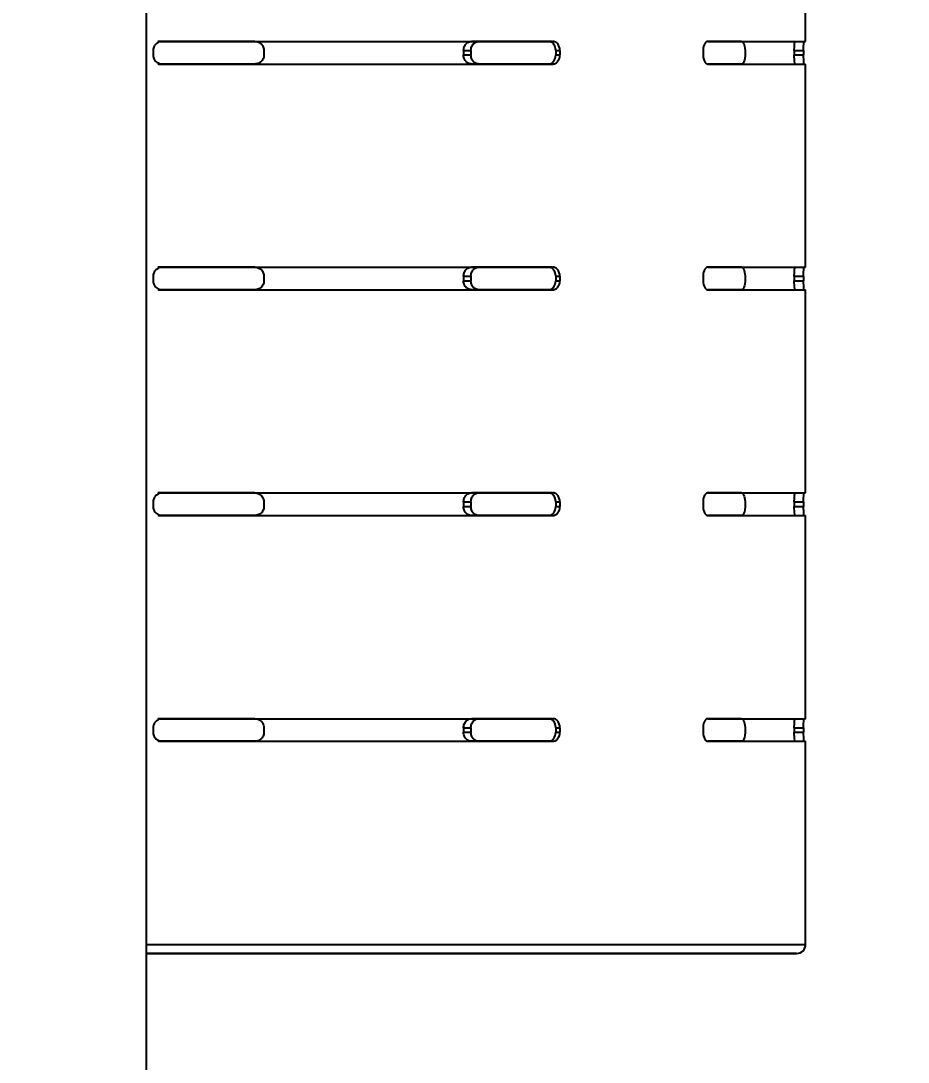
# Model space of a CAD drawing. Header units: millimetres. Extents: x 12069 to 16055, y 15847 to 21295.
# Drawn here: x 12901.9 to 13098.4, y 19687.1 to 19917.7 of the extents above; entities that cross this region are included whole.
import ezdxf

# ---------------------------------------------------------------- set-up
doc = ezdxf.new("R2010")
doc.units = ezdxf.units.MM
doc.header["$LTSCALE"] = 3
doc.layers.add('DomyÅ›lny', color=7, linetype='Continuous')
doc.styles.get("Standard").update_dxf_attribs({"font": 'arial.ttf'})
doc.dimstyles.new('MATEUSZ', dxfattribs={"dimtxt": 35, "dimasz": 16, "dimexe": 0.18, "dimexo": 0.0625, "dimgap": 0.09, "dimtad": 0, "dimdec": 0, "dimdsep": 46, "dimtxsty": 'Standard', "dimblk": 'DOT', "dimcen": 0.09, "dimse1": 1, "dimse2": 1, "dimadec": 0, "dimazin": 0, "dimtfac": 1, "dimtdec": 0, "dimtofl": 0, "dimtmove": 0, "dimatfit": 3, "dimfxl": 1, "dimtolj": 1, "dimtzin": 0, "dimlwd": 9, "dimlwe": 9, "dimarcsym": 0})

# ---------------------------------------------------------------- blocks, each defined once
blk = doc.blocks.new('_Dot')
at = {"color": 0, "linetype": 'ByBlock', "lineweight": -2}
blk.add_line((-0.5, 0), (-1, 0), dxfattribs=at)
at = {"color": 0, "linetype": 'ByBlock', "const_width": 0.5}
blk.add_lwpolyline([(-0.25, 0, 1), (0.25, 0, 1)], format="xyb", close=True, dxfattribs=at)
blk = doc.blocks.new('*D26')
at = {"color": 0, "lineweight": 9, "transparency": 16777216}
for p, q in [((12743.74, 19055.84), (12867.01, 19055.84)), ((13067.74, 19055.84), (12944.47, 19055.84))]:
    blk.add_line(p, q, dxfattribs=at)
at = {"layer": 'Defpoints', "color": 0, "transparency": 16777216}
for p in [(12727.74, 20111.15), (13083.74, 20111.15), (13083.74, 19055.84)]:
    blk.add_point(p, dxfattribs=at)
at = {"color": 0, "lineweight": 9, "transparency": 16777216, "xscale": 16, "yscale": 16, "zscale": 16, "rotation": 180}
blk.add_blockref('_Dot', (12727.74, 19055.84), dxfattribs=at)
at = {"color": 0, "lineweight": 9, "transparency": 16777216, "xscale": 16, "yscale": 16, "zscale": 16}
blk.add_blockref('_Dot', (13083.74, 19055.84), dxfattribs=at)
at = {"color": 0, "transparency": 16777216, "insert": (12905.74, 19055.84), "char_height": 35, "attachment_point": 5}
blk.add_mtext('\\A1;356', dxfattribs=at)
blk = doc.blocks.new('*D27')
at = {"color": 0, "lineweight": 9, "transparency": 16777216}
for p, q in [((13367.58, 20598.35), (13367.58, 19985.06)), ((13367.58, 19270.49), (13367.58, 19883.77))]:
    blk.add_line(p, q, dxfattribs=at)
at = {"layer": 'Defpoints', "color": 0, "transparency": 16777216}
for p in [(12905.67, 20614.35), (13367.58, 20614.35), (12929.74, 19254.49)]:
    blk.add_point(p, dxfattribs=at)
at = {"color": 0, "lineweight": 9, "transparency": 16777216, "xscale": 16, "yscale": 16, "zscale": 16}
for p, rotation in [((13367.58, 20614.35), 90), ((13367.58, 19254.49), 270)]:
    blk.add_blockref('_Dot', p, dxfattribs=dict(at, rotation=rotation))
at = {"color": 0, "transparency": 16777216, "insert": (13367.58, 19934.42), "char_height": 35, "attachment_point": 5, "rotation": 90}
blk.add_mtext('\\A1;1360', dxfattribs=at)

msp = doc.modelspace()

# ---------------------------------------------------------------- linework, layer by layer
at = {"layer": 'DomyÅ›lny'}
for p, q in [((12929.74, 19254.49), (12929.74, 20376.35)), ((13075.74, 19913.15), (13075.74, 19958.15)), ((12931.19, 19911.15), (12931.19, 19910.15)), ((12932.35, 19913.15), (12933.25, 19913.15)), ((12955.74, 19911.15), (12955.74, 19910.15)), ((12999.96, 19911.15), (12999.96, 19910.15)), ((12999.96, 19911.15), (13001.6, 19911.15)), ((13001.6, 19911.15), (13001.6, 19910.15)), ((13018.84, 19913.15), (13019.75, 19913.15)), ((13020.38, 19911.15), (13020.38, 19910.15)), ((13020.38, 19911.15), (13021.29, 19911.15)), ((13021.29, 19911.15), (13021.29, 19910.15)), ((13053.02, 19911.15), (13053.02, 19910.15)), ((13062.31, 19911.15), (13062.31, 19910.15)), ((13073.23, 19911.15), (13073.23, 19910.15)), ((13073.23, 19911.15), (13075.27, 19911.15)), ((13075.27, 19911.15), (13075.27, 19910.15)), ((12999.96, 19910.15), (13001.6, 19910.15)), ((13020.38, 19910.15), (13021.29, 19910.15)), ((13073.23, 19910.15), (13075.27, 19910.15)), ((12932.35, 19908.15), (12933.25, 19908.15)), ((13018.84, 19908.15), (13019.75, 19908.15)), ((13075.74, 19863.15), (13075.74, 19908.15)), ((12932.35, 19863.15), (12933.25, 19863.15)), ((13018.84, 19863.15), (13019.75, 19863.15)), ((12931.19, 19861.15), (12931.19, 19860.15)), ((12955.74, 19861.15), (12955.74, 19860.15)), ((12999.96, 19861.15), (12999.96, 19860.15)), ((12999.96, 19861.15), (13001.6, 19861.15)), ((13001.6, 19861.15), (13001.6, 19860.15)), ((13020.38, 19861.15), (13020.38, 19860.15)), ((13020.38, 19861.15), (13021.29, 19861.15)), ((13021.29, 19861.15), (13021.29, 19860.15)), ((13053.02, 19861.15), (13053.02, 19860.15)), ((13062.31, 19861.15), (13062.31, 19860.15)), ((13073.23, 19861.15), (13073.23, 19860.15)), ((13073.23, 19861.15), (13075.27, 19861.15)), ((13075.27, 19861.15), (13075.27, 19860.15)), ((12932.35, 19858.15), (12933.25, 19858.15)), ((12999.96, 19860.15), (13001.6, 19860.15)), ((13018.84, 19858.15), (13019.75, 19858.15)), ((13020.38, 19860.15), (13021.29, 19860.15)), ((13073.23, 19860.15), (13075.27, 19860.15)), ((13075.74, 19813.15), (13075.74, 19858.15)), ((12932.35, 19813.15), (12933.25, 19813.15)), ((13018.84, 19813.15), (13019.75, 19813.15)), ((12931.19, 19811.15), (12931.19, 19810.15)), ((12955.74, 19811.15), (12955.74, 19810.15)), ((12999.96, 19811.15), (12999.96, 19810.15)), ((12999.96, 19811.15), (13001.6, 19811.15)), ((12999.96, 19810.15), (13001.6, 19810.15)), ((13001.6, 19811.15), (13001.6, 19810.15)), ((13020.38, 19811.15), (13020.38, 19810.15)), ((13020.38, 19811.15), (13021.29, 19811.15)), ((13020.38, 19810.15), (13021.29, 19810.15)), ((13021.29, 19811.15), (13021.29, 19810.15)), ((13053.02, 19811.15), (13053.02, 19810.15)), ((13062.31, 19811.15), (13062.31, 19810.15)), ((13073.23, 19811.15), (13073.23, 19810.15)), ((13073.23, 19811.15), (13075.27, 19811.15)), ((13073.23, 19810.15), (13075.27, 19810.15)), ((13075.27, 19811.15), (13075.27, 19810.15)), ((12932.35, 19808.15), (12933.25, 19808.15)), ((13018.84, 19808.15), (13019.75, 19808.15)), ((13075.74, 19763.15), (13075.74, 19808.15)), ((12931.19, 19761.15), (12931.19, 19760.15)), ((12932.35, 19763.15), (12933.25, 19763.15)), ((12955.74, 19761.15), (12955.74, 19760.15)), ((12999.96, 19761.15), (12999.96, 19760.15)), ((12999.96, 19761.15), (13001.6, 19761.15)), ((13001.6, 19761.15), (13001.6, 19760.15)), ((13018.84, 19763.15), (13019.75, 19763.15)), ((13020.38, 19761.15), (13020.38, 19760.15)), ((13020.38, 19761.15), (13021.29, 19761.15)), ((13021.29, 19761.15), (13021.29, 19760.15)), ((13053.02, 19761.15), (13053.02, 19760.15)), ((13062.31, 19761.15), (13062.31, 19760.15)), ((13073.23, 19761.15), (13073.23, 19760.15)), ((13073.23, 19761.15), (13075.27, 19761.15)), ((13075.27, 19761.15), (13075.27, 19760.15)), ((12999.96, 19760.15), (13001.6, 19760.15)), ((13020.38, 19760.15), (13021.29, 19760.15)), ((13073.23, 19760.15), (13075.27, 19760.15)), ((12932.35, 19758.15), (12933.25, 19758.15)), ((13018.84, 19758.15), (13019.75, 19758.15)), ((13075.74, 19713.15), (13075.74, 19758.15))]:
    msp.add_line(p, q, dxfattribs=at)
for points in [[(12933.25, 19913.15, 0), (12932.9, 19913.12, 0), (12932.56, 19913.03, 0), (12932.39, 19912.97, 0), (12932.23, 19912.89, 0), (12931.92, 19912.67, 0), (12931.78, 19912.55, 0), (12931.64, 19912.39, 0), (12931.53, 19912.24, 0), (12931.42, 19912.07, 0), (12931.33, 19911.88, 0), (12931.27, 19911.68, 0), (12931.21, 19911.44, 0), (12931.19, 19911.15, 0)], [(12953.74, 19913.15, 0), (12932.21, 19913.15, 0)], [(12932.35, 19913.15, 0), (13018.84, 19913.15, 0)], [(12933.25, 19913.15, 0), (13019.75, 19913.15, 0)], [(12953.74, 19913.15, 0), (12954.08, 19913.12, 0), (12954.41, 19913.03, 0), (12954.57, 19912.97, 0), (12954.73, 19912.89, 0), (12954.89, 19912.79, 0), (12955.03, 19912.68, 0), (12955.17, 19912.55, 0), (12955.29, 19912.41, 0), (12955.41, 19912.25, 0), (12955.51, 19912.08, 0), (12955.6, 19911.88, 0), (12955.67, 19911.68, 0), (12955.72, 19911.45, 0), (12955.74, 19911.15, 0)], [(12999.96, 19911.15, 0), (12999.96, 19911.25, 0), (12999.99, 19911.53, 0), (13000.03, 19911.71, 0), (13000.09, 19911.91, 0), (13000.18, 19912.11, 0), (13000.28, 19912.31, 0), (13000.41, 19912.49, 0), (13000.55, 19912.65, 0), (13000.71, 19912.8, 0), (13000.89, 19912.92, 0), (13001.08, 19913.02, 0), (13001.27, 19913.09, 0), (13001.48, 19913.14, 0), (13001.69, 19913.15, 0)], [(13001.6, 19911.15, 0), (13001.6, 19911.25, 0), (13001.63, 19911.53, 0), (13001.67, 19911.72, 0), (13001.73, 19911.92, 0), (13001.81, 19912.12, 0), (13001.92, 19912.31, 0), (13002.04, 19912.49, 0), (13002.19, 19912.66, 0), (13002.35, 19912.8, 0), (13002.52, 19912.92, 0), (13002.71, 19913.02, 0), (13002.91, 19913.09, 0), (13003.11, 19913.14, 0), (13003.32, 19913.15, 0)], [(13019.6, 19913.15, 0), (13001.69, 19913.15, 0)], [(13020.38, 19911.15, 0), (13020.38, 19911.26, 0), (13020.35, 19911.54, 0), (13020.26, 19911.93, 0), (13020.18, 19912.13, 0), (13020.09, 19912.32, 0), (13019.98, 19912.5, 0), (13019.85, 19912.66, 0), (13019.7, 19912.81, 0), (13019.55, 19912.93, 0), (13019.38, 19913.02, 0), (13019.21, 19913.09, 0), (13019.03, 19913.14, 0), (13018.84, 19913.15, 0)], [(13021.29, 19911.15, 0), (13021.29, 19911.26, 0), (13021.26, 19911.55, 0), (13021.17, 19911.93, 0), (13021.09, 19912.13, 0), (13021, 19912.32, 0), (13020.88, 19912.5, 0), (13020.75, 19912.66, 0), (13020.61, 19912.81, 0), (13020.46, 19912.93, 0), (13020.29, 19913.02, 0), (13020.11, 19913.09, 0), (13019.93, 19913.14, 0), (13019.75, 19913.15, 0)], [(13054.05, 19913.15, 0), (13053.97, 19913.14, 0), (13053.88, 19913.12, 0), (13053.8, 19913.09, 0), (13053.71, 19913.03, 0), (13053.63, 19912.97, 0), (13053.54, 19912.89, 0), (13053.46, 19912.79, 0), (13053.39, 19912.68, 0), (13053.25, 19912.4, 0), (13053.14, 19912.06, 0), (13053.06, 19911.67, 0), (13053.02, 19911.15, 0)], [(13054.05, 19913.15, 0), (13073.74, 19913.15, 0)], [(13061.54, 19913.15, 0), (13054.05, 19913.15, 0)], [(13054.05, 19913.15, 0), (13075.74, 19913.15, 0)], [(13061.54, 19913.15, 0), (13061.57, 19913.15, 0), (13061.61, 19913.14, 0), (13061.64, 19913.13, 0), (13061.67, 19913.12, 0), (13061.7, 19913.11, 0), (13061.74, 19913.09, 0), (13061.8, 19913.04, 0), (13061.86, 19912.97, 0), (13061.92, 19912.89, 0), (13062.04, 19912.68, 0), (13062.14, 19912.41, 0), (13062.22, 19912.08, 0), (13062.28, 19911.69, 0), (13062.31, 19911.15, 0)], [(13073.23, 19911.15, 0), (13073.23, 19911.25, 0), (13073.25, 19911.93, 0), (13073.29, 19912.67, 0), (13073.33, 19913.02, 0), (13073.35, 19913.08, 0), (13073.36, 19913.12, 0), (13073.36, 19913.13, 0), (13073.37, 19913.14, 0), (13073.37, 19913.14, 0), (13073.37, 19913.15, 0), (13073.37, 19913.15, 0), (13073.38, 19913.15, 0), (13073.38, 19913.15, 0), (13073.38, 19913.15, 0), (13073.38, 19913.15, 0), (13073.38, 19913.15, 0)], [(13075.27, 19911.15, 0), (13075.27, 19911.25, 0), (13075.29, 19911.94, 0), (13075.33, 19912.67, 0), (13075.37, 19913.02, 0), (13075.39, 19913.12, 0), (13075.4, 19913.13, 0), (13075.4, 19913.14, 0), (13075.4, 19913.14, 0), (13075.41, 19913.15, 0), (13075.41, 19913.15, 0), (13075.41, 19913.15, 0), (13075.41, 19913.15, 0), (13075.41, 19913.15, 0), (13075.41, 19913.15, 0), (13075.42, 19913.15, 0)], [(12931.19, 19910.15, 0), (12931.19, 19910.06, 0), (12931.23, 19909.78, 0), (12931.27, 19909.59, 0), (12931.34, 19909.39, 0), (12931.44, 19909.19, 0), (12931.57, 19909, 0), (12931.72, 19908.81, 0), (12931.89, 19908.65, 0), (12932.09, 19908.5, 0), (12932.3, 19908.38, 0), (12932.52, 19908.28, 0), (12932.76, 19908.21, 0), (12933, 19908.17, 0), (12933.25, 19908.15, 0)], [(12955.74, 19910.15, 0), (12955.74, 19910.02, 0), (12955.69, 19909.7, 0), (12955.63, 19909.5, 0), (12955.55, 19909.3, 0), (12955.45, 19909.11, 0), (12955.32, 19908.92, 0), (12955.17, 19908.75, 0), (12955, 19908.59, 0), (12954.81, 19908.46, 0), (12954.61, 19908.35, 0), (12954.42, 19908.27, 0), (12954.2, 19908.2, 0), (12953.97, 19908.16, 0), (12953.74, 19908.15, 0)], [(13001.69, 19908.15, 0), (13001.54, 19908.16, 0), (13001.4, 19908.18, 0), (13001.26, 19908.21, 0), (13001.11, 19908.27, 0), (13000.97, 19908.33, 0), (13000.84, 19908.41, 0), (13000.71, 19908.51, 0), (13000.58, 19908.62, 0), (13000.46, 19908.75, 0), (13000.35, 19908.9, 0), (13000.25, 19909.05, 0), (13000.16, 19909.22, 0), (13000.09, 19909.4, 0), (13000.03, 19909.61, 0), (12999.98, 19909.85, 0), (12999.96, 19910.15, 0)], [(13003.32, 19908.15, 0), (13003.17, 19908.16, 0), (13003.03, 19908.18, 0), (13002.89, 19908.21, 0), (13002.75, 19908.27, 0), (13002.6, 19908.33, 0), (13002.47, 19908.41, 0), (13002.34, 19908.51, 0), (13002.21, 19908.62, 0), (13002.1, 19908.75, 0), (13001.98, 19908.9, 0), (13001.88, 19909.05, 0), (13001.8, 19909.22, 0), (13001.73, 19909.4, 0), (13001.66, 19909.61, 0), (13001.62, 19909.85, 0), (13001.6, 19910.15, 0)], [(13018.84, 19908.15, 0), (13018.97, 19908.16, 0), (13019.1, 19908.18, 0), (13019.23, 19908.22, 0), (13019.36, 19908.27, 0), (13019.49, 19908.34, 0), (13019.61, 19908.42, 0), (13019.73, 19908.52, 0), (13019.84, 19908.63, 0), (13019.94, 19908.76, 0), (13020.05, 19908.91, 0), (13020.13, 19909.06, 0), (13020.27, 19909.42, 0), (13020.35, 19909.74, 0), (13020.38, 19910.15, 0)], [(13019.75, 19908.15, 0), (13019.88, 19908.16, 0), (13020.01, 19908.18, 0), (13020.14, 19908.22, 0), (13020.27, 19908.27, 0), (13020.39, 19908.34, 0), (13020.51, 19908.42, 0), (13020.63, 19908.52, 0), (13020.75, 19908.63, 0), (13020.85, 19908.76, 0), (13020.95, 19908.91, 0), (13021.04, 19909.06, 0), (13021.18, 19909.42, 0), (13021.25, 19909.74, 0), (13021.29, 19910.15, 0)], [(13053.02, 19910.15, 0), (13053.02, 19910.03, 0), (13053.05, 19909.73, 0), (13053.11, 19909.34, 0), (13053.23, 19908.96, 0), (13053.3, 19908.78, 0), (13053.39, 19908.63, 0), (13053.49, 19908.49, 0), (13053.59, 19908.37, 0), (13053.7, 19908.27, 0), (13053.76, 19908.24, 0), (13053.82, 19908.21, 0), (13053.87, 19908.18, 0), (13053.93, 19908.17, 0), (13053.99, 19908.15, 0), (13054.05, 19908.15, 0)], [(13062.31, 19910.15, 0), (13062.31, 19910.06, 0), (13062.26, 19909.4, 0), (13062.17, 19909, 0), (13062.05, 19908.65, 0), (13061.98, 19908.5, 0), (13061.9, 19908.38, 0), (13061.82, 19908.28, 0), (13061.77, 19908.24, 0), (13061.73, 19908.21, 0), (13061.68, 19908.18, 0), (13061.64, 19908.17, 0), (13061.59, 19908.15, 0), (13061.54, 19908.15, 0)], [(13073.38, 19908.15, 0), (13073.38, 19908.15, 0), (13073.38, 19908.15, 0), (13073.38, 19908.15, 0), (13073.38, 19908.15, 0), (13073.38, 19908.15, 0), (13073.37, 19908.16, 0), (13073.37, 19908.16, 0), (13073.37, 19908.16, 0), (13073.36, 19908.17, 0), (13073.36, 19908.19, 0), (13073.34, 19908.23, 0), (13073.32, 19908.35, 0), (13073.28, 19908.79, 0), (13073.23, 19910.15, 0)], [(13075.42, 19908.15, 0), (13075.41, 19908.15, 0), (13075.41, 19908.15, 0), (13075.41, 19908.15, 0), (13075.41, 19908.15, 0), (13075.41, 19908.15, 0), (13075.41, 19908.16, 0), (13075.41, 19908.16, 0), (13075.4, 19908.16, 0), (13075.4, 19908.17, 0), (13075.39, 19908.21, 0), (13075.36, 19908.32, 0), (13075.32, 19908.72, 0), (13075.27, 19910.15, 0)], [(12953.74, 19908.15, 0), (12932.21, 19908.15, 0)], [(12932.35, 19908.15, 0), (13018.84, 19908.15, 0)], [(12933.25, 19908.15, 0), (13019.75, 19908.15, 0)], [(13019.6, 19908.15, 0), (13001.69, 19908.15, 0)], [(13054.05, 19908.15, 0), (13073.74, 19908.15, 0)], [(13061.54, 19908.15, 0), (13054.05, 19908.15, 0)], [(13054.05, 19908.15, 0), (13075.74, 19908.15, 0)], [(12933.25, 19863.15, 0), (12932.9, 19863.12, 0), (12932.56, 19863.03, 0), (12932.39, 19862.97, 0), (12932.23, 19862.89, 0), (12931.92, 19862.67, 0), (12931.78, 19862.55, 0), (12931.64, 19862.39, 0), (12931.53, 19862.24, 0), (12931.42, 19862.07, 0), (12931.33, 19861.88, 0), (12931.27, 19861.68, 0), (12931.21, 19861.44, 0), (12931.19, 19861.15, 0)], [(12953.74, 19863.15, 0), (12932.21, 19863.15, 0)], [(12932.35, 19863.15, 0), (13018.84, 19863.15, 0)], [(12933.25, 19863.15, 0), (13019.75, 19863.15, 0)], [(12953.74, 19863.15, 0), (12954.08, 19863.12, 0), (12954.41, 19863.03, 0), (12954.57, 19862.97, 0), (12954.73, 19862.89, 0), (12954.89, 19862.79, 0), (12955.03, 19862.68, 0), (12955.17, 19862.55, 0), (12955.29, 19862.41, 0), (12955.41, 19862.25, 0), (12955.51, 19862.08, 0), (12955.6, 19861.88, 0), (12955.67, 19861.68, 0), (12955.72, 19861.45, 0), (12955.74, 19861.15, 0)], [(12999.96, 19861.15, 0), (12999.96, 19861.25, 0), (12999.99, 19861.53, 0), (13000.03, 19861.71, 0), (13000.09, 19861.91, 0), (13000.18, 19862.11, 0), (13000.28, 19862.31, 0), (13000.41, 19862.49, 0), (13000.55, 19862.65, 0), (13000.71, 19862.8, 0), (13000.89, 19862.92, 0), (13001.08, 19863.02, 0), (13001.27, 19863.09, 0), (13001.48, 19863.14, 0), (13001.69, 19863.15, 0)], [(13001.6, 19861.15, 0), (13001.6, 19861.25, 0), (13001.63, 19861.53, 0), (13001.67, 19861.72, 0), (13001.73, 19861.92, 0), (13001.81, 19862.12, 0), (13001.92, 19862.31, 0), (13002.04, 19862.49, 0), (13002.19, 19862.66, 0), (13002.35, 19862.8, 0), (13002.52, 19862.92, 0), (13002.71, 19863.02, 0), (13002.91, 19863.09, 0), (13003.11, 19863.14, 0), (13003.32, 19863.15, 0)], [(13019.6, 19863.15, 0), (13001.69, 19863.15, 0)], [(13020.38, 19861.15, 0), (13020.38, 19861.26, 0), (13020.35, 19861.54, 0), (13020.26, 19861.93, 0), (13020.18, 19862.13, 0), (13020.09, 19862.32, 0), (13019.98, 19862.5, 0), (13019.85, 19862.66, 0), (13019.7, 19862.81, 0), (13019.55, 19862.93, 0), (13019.38, 19863.02, 0), (13019.21, 19863.09, 0), (13019.03, 19863.14, 0), (13018.84, 19863.15, 0)], [(13021.29, 19861.15, 0), (13021.29, 19861.26, 0), (13021.26, 19861.55, 0), (13021.17, 19861.93, 0), (13021.09, 19862.13, 0), (13021, 19862.32, 0), (13020.88, 19862.5, 0), (13020.75, 19862.66, 0), (13020.61, 19862.81, 0), (13020.46, 19862.93, 0), (13020.29, 19863.02, 0), (13020.11, 19863.09, 0), (13019.93, 19863.14, 0), (13019.75, 19863.15, 0)], [(13054.05, 19863.15, 0), (13053.97, 19863.14, 0), (13053.88, 19863.12, 0), (13053.8, 19863.09, 0), (13053.71, 19863.03, 0), (13053.63, 19862.97, 0), (13053.54, 19862.89, 0), (13053.46, 19862.79, 0), (13053.39, 19862.68, 0), (13053.25, 19862.4, 0), (13053.14, 19862.06, 0), (13053.06, 19861.67, 0), (13053.02, 19861.15, 0)], [(13054.05, 19863.15, 0), (13073.74, 19863.15, 0)], [(13061.54, 19863.15, 0), (13054.05, 19863.15, 0)], [(13054.05, 19863.15, 0), (13075.74, 19863.15, 0)], [(13061.54, 19863.15, 0), (13061.57, 19863.15, 0), (13061.61, 19863.14, 0), (13061.64, 19863.13, 0), (13061.67, 19863.12, 0), (13061.7, 19863.11, 0), (13061.74, 19863.09, 0), (13061.8, 19863.04, 0), (13061.86, 19862.97, 0), (13061.92, 19862.89, 0), (13062.04, 19862.68, 0), (13062.14, 19862.41, 0), (13062.22, 19862.08, 0), (13062.28, 19861.69, 0), (13062.31, 19861.15, 0)], [(13073.23, 19861.15, 0), (13073.23, 19861.25, 0), (13073.25, 19861.93, 0), (13073.29, 19862.67, 0), (13073.33, 19863.02, 0), (13073.35, 19863.08, 0), (13073.36, 19863.12, 0), (13073.36, 19863.13, 0), (13073.37, 19863.14, 0), (13073.37, 19863.14, 0), (13073.37, 19863.15, 0), (13073.37, 19863.15, 0), (13073.38, 19863.15, 0), (13073.38, 19863.15, 0), (13073.38, 19863.15, 0), (13073.38, 19863.15, 0), (13073.38, 19863.15, 0)], [(13075.27, 19861.15, 0), (13075.27, 19861.25, 0), (13075.29, 19861.94, 0), (13075.33, 19862.67, 0), (13075.37, 19863.02, 0), (13075.39, 19863.12, 0), (13075.4, 19863.13, 0), (13075.4, 19863.14, 0), (13075.4, 19863.14, 0), (13075.41, 19863.15, 0), (13075.41, 19863.15, 0), (13075.41, 19863.15, 0), (13075.41, 19863.15, 0), (13075.41, 19863.15, 0), (13075.41, 19863.15, 0), (13075.42, 19863.15, 0)], [(12931.19, 19860.15, 0), (12931.19, 19860.06, 0), (12931.23, 19859.78, 0), (12931.27, 19859.59, 0), (12931.34, 19859.39, 0), (12931.44, 19859.19, 0), (12931.57, 19859, 0), (12931.72, 19858.81, 0), (12931.89, 19858.65, 0), (12932.09, 19858.5, 0), (12932.3, 19858.38, 0), (12932.52, 19858.28, 0), (12932.76, 19858.21, 0), (12933, 19858.17, 0), (12933.25, 19858.15, 0)], [(12953.74, 19858.15, 0), (12932.21, 19858.15, 0)], [(12932.35, 19858.15, 0), (13018.84, 19858.15, 0)], [(12933.25, 19858.15, 0), (13019.75, 19858.15, 0)], [(12955.74, 19860.15, 0), (12955.74, 19860.02, 0), (12955.69, 19859.7, 0), (12955.63, 19859.5, 0), (12955.55, 19859.3, 0), (12955.45, 19859.11, 0), (12955.32, 19858.92, 0), (12955.17, 19858.75, 0), (12955, 19858.59, 0), (12954.81, 19858.46, 0), (12954.61, 19858.35, 0), (12954.42, 19858.27, 0), (12954.2, 19858.2, 0), (12953.97, 19858.16, 0), (12953.74, 19858.15, 0)], [(13001.69, 19858.15, 0), (13001.54, 19858.16, 0), (13001.4, 19858.18, 0), (13001.26, 19858.21, 0), (13001.11, 19858.27, 0), (13000.97, 19858.33, 0), (13000.84, 19858.41, 0), (13000.71, 19858.51, 0), (13000.58, 19858.62, 0), (13000.46, 19858.75, 0), (13000.35, 19858.9, 0), (13000.25, 19859.05, 0), (13000.16, 19859.22, 0), (13000.09, 19859.4, 0), (13000.03, 19859.61, 0), (12999.98, 19859.85, 0), (12999.96, 19860.15, 0)], [(13003.32, 19858.15, 0), (13003.17, 19858.16, 0), (13003.03, 19858.18, 0), (13002.89, 19858.21, 0), (13002.75, 19858.27, 0), (13002.6, 19858.33, 0), (13002.47, 19858.41, 0), (13002.34, 19858.51, 0), (13002.21, 19858.62, 0), (13002.1, 19858.75, 0), (13001.98, 19858.9, 0), (13001.88, 19859.05, 0), (13001.8, 19859.22, 0), (13001.73, 19859.4, 0), (13001.66, 19859.61, 0), (13001.62, 19859.85, 0), (13001.6, 19860.15, 0)], [(13019.6, 19858.15, 0), (13001.69, 19858.15, 0)], [(13018.84, 19858.15, 0), (13018.97, 19858.16, 0), (13019.1, 19858.18, 0), (13019.23, 19858.22, 0), (13019.36, 19858.27, 0), (13019.49, 19858.34, 0), (13019.61, 19858.42, 0), (13019.73, 19858.52, 0), (13019.84, 19858.63, 0), (13019.94, 19858.76, 0), (13020.05, 19858.91, 0), (13020.13, 19859.06, 0), (13020.27, 19859.42, 0), (13020.35, 19859.74, 0), (13020.38, 19860.15, 0)], [(13019.75, 19858.15, 0), (13019.88, 19858.16, 0), (13020.01, 19858.18, 0), (13020.14, 19858.22, 0), (13020.27, 19858.27, 0), (13020.39, 19858.34, 0), (13020.51, 19858.42, 0), (13020.63, 19858.52, 0), (13020.75, 19858.63, 0), (13020.85, 19858.76, 0), (13020.95, 19858.91, 0), (13021.04, 19859.06, 0), (13021.18, 19859.42, 0), (13021.25, 19859.74, 0), (13021.29, 19860.15, 0)], [(13053.02, 19860.15, 0), (13053.02, 19860.03, 0), (13053.05, 19859.73, 0), (13053.11, 19859.34, 0), (13053.23, 19858.96, 0), (13053.3, 19858.78, 0), (13053.39, 19858.63, 0), (13053.49, 19858.49, 0), (13053.59, 19858.37, 0), (13053.7, 19858.27, 0), (13053.76, 19858.24, 0), (13053.82, 19858.21, 0), (13053.87, 19858.18, 0), (13053.93, 19858.17, 0), (13053.99, 19858.15, 0), (13054.05, 19858.15, 0)], [(13054.05, 19858.15, 0), (13073.74, 19858.15, 0)], [(13061.54, 19858.15, 0), (13054.05, 19858.15, 0)], [(13054.05, 19858.15, 0), (13075.74, 19858.15, 0)], [(13062.31, 19860.15, 0), (13062.31, 19860.06, 0), (13062.26, 19859.4, 0), (13062.17, 19859, 0), (13062.05, 19858.65, 0), (13061.98, 19858.5, 0), (13061.9, 19858.38, 0), (13061.82, 19858.28, 0), (13061.77, 19858.24, 0), (13061.73, 19858.21, 0), (13061.68, 19858.18, 0), (13061.64, 19858.17, 0), (13061.59, 19858.15, 0), (13061.54, 19858.15, 0)], [(13073.38, 19858.15, 0), (13073.38, 19858.15, 0), (13073.38, 19858.15, 0), (13073.38, 19858.15, 0), (13073.38, 19858.15, 0), (13073.38, 19858.15, 0), (13073.37, 19858.16, 0), (13073.37, 19858.16, 0), (13073.37, 19858.16, 0), (13073.36, 19858.17, 0), (13073.36, 19858.19, 0), (13073.34, 19858.23, 0), (13073.32, 19858.35, 0), (13073.28, 19858.79, 0), (13073.23, 19860.15, 0)], [(13075.42, 19858.15, 0), (13075.41, 19858.15, 0), (13075.41, 19858.15, 0), (13075.41, 19858.15, 0), (13075.41, 19858.15, 0), (13075.41, 19858.15, 0), (13075.41, 19858.16, 0), (13075.41, 19858.16, 0), (13075.4, 19858.16, 0), (13075.4, 19858.17, 0), (13075.39, 19858.21, 0), (13075.36, 19858.32, 0), (13075.32, 19858.72, 0), (13075.27, 19860.15, 0)], [(12933.25, 19813.15, 0), (12932.9, 19813.12, 0), (12932.56, 19813.03, 0), (12932.39, 19812.97, 0), (12932.23, 19812.89, 0), (12931.92, 19812.67, 0), (12931.78, 19812.55, 0), (12931.64, 19812.39, 0), (12931.53, 19812.24, 0), (12931.42, 19812.07, 0), (12931.33, 19811.88, 0), (12931.27, 19811.68, 0), (12931.21, 19811.44, 0), (12931.19, 19811.15, 0)], [(12953.74, 19813.15, 0), (12932.21, 19813.15, 0)], [(12932.35, 19813.15, 0), (13018.84, 19813.15, 0)], [(12933.25, 19813.15, 0), (13019.75, 19813.15, 0)], [(12953.74, 19813.15, 0), (12954.08, 19813.12, 0), (12954.41, 19813.03, 0), (12954.57, 19812.97, 0), (12954.73, 19812.89, 0), (12954.89, 19812.79, 0), (12955.03, 19812.68, 0), (12955.17, 19812.55, 0), (12955.29, 19812.41, 0), (12955.41, 19812.25, 0), (12955.51, 19812.08, 0), (12955.6, 19811.88, 0), (12955.67, 19811.68, 0), (12955.72, 19811.45, 0), (12955.74, 19811.15, 0)], [(12999.96, 19811.15, 0), (12999.96, 19811.25, 0), (12999.99, 19811.53, 0), (13000.03, 19811.71, 0), (13000.09, 19811.91, 0), (13000.18, 19812.11, 0), (13000.28, 19812.31, 0), (13000.41, 19812.49, 0), (13000.55, 19812.65, 0), (13000.71, 19812.8, 0), (13000.89, 19812.92, 0), (13001.08, 19813.02, 0), (13001.27, 19813.09, 0), (13001.48, 19813.14, 0), (13001.69, 19813.15, 0)], [(13001.6, 19811.15, 0), (13001.6, 19811.25, 0), (13001.63, 19811.53, 0), (13001.67, 19811.72, 0), (13001.73, 19811.92, 0), (13001.81, 19812.12, 0), (13001.92, 19812.31, 0), (13002.04, 19812.49, 0), (13002.19, 19812.66, 0), (13002.35, 19812.8, 0), (13002.52, 19812.92, 0), (13002.71, 19813.02, 0), (13002.91, 19813.09, 0), (13003.11, 19813.14, 0), (13003.32, 19813.15, 0)], [(13019.6, 19813.15, 0), (13001.69, 19813.15, 0)], [(13020.38, 19811.15, 0), (13020.38, 19811.26, 0), (13020.35, 19811.54, 0), (13020.26, 19811.93, 0), (13020.18, 19812.13, 0), (13020.09, 19812.32, 0), (13019.98, 19812.5, 0), (13019.85, 19812.66, 0), (13019.7, 19812.81, 0), (13019.55, 19812.93, 0), (13019.38, 19813.02, 0), (13019.21, 19813.09, 0), (13019.03, 19813.14, 0), (13018.84, 19813.15, 0)], [(13021.29, 19811.15, 0), (13021.29, 19811.26, 0), (13021.26, 19811.55, 0), (13021.17, 19811.93, 0), (13021.09, 19812.13, 0), (13021, 19812.32, 0), (13020.88, 19812.5, 0), (13020.75, 19812.66, 0), (13020.61, 19812.81, 0), (13020.46, 19812.93, 0), (13020.29, 19813.02, 0), (13020.11, 19813.09, 0), (13019.93, 19813.14, 0), (13019.75, 19813.15, 0)], [(13054.05, 19813.15, 0), (13053.97, 19813.14, 0), (13053.88, 19813.12, 0), (13053.8, 19813.09, 0), (13053.71, 19813.03, 0), (13053.63, 19812.97, 0), (13053.54, 19812.89, 0), (13053.46, 19812.79, 0), (13053.39, 19812.68, 0), (13053.25, 19812.4, 0), (13053.14, 19812.06, 0), (13053.06, 19811.67, 0), (13053.02, 19811.15, 0)], [(13054.05, 19813.15, 0), (13073.74, 19813.15, 0)], [(13061.54, 19813.15, 0), (13054.05, 19813.15, 0)], [(13054.05, 19813.15, 0), (13075.74, 19813.15, 0)], [(13061.54, 19813.15, 0), (13061.57, 19813.15, 0), (13061.61, 19813.14, 0), (13061.64, 19813.13, 0), (13061.67, 19813.12, 0), (13061.7, 19813.11, 0), (13061.74, 19813.09, 0), (13061.8, 19813.04, 0), (13061.86, 19812.97, 0), (13061.92, 19812.89, 0), (13062.04, 19812.68, 0), (13062.14, 19812.41, 0), (13062.22, 19812.08, 0), (13062.28, 19811.69, 0), (13062.31, 19811.15, 0)], [(13073.23, 19811.15, 0), (13073.23, 19811.25, 0), (13073.25, 19811.93, 0), (13073.29, 19812.67, 0), (13073.33, 19813.02, 0), (13073.35, 19813.08, 0), (13073.36, 19813.12, 0), (13073.36, 19813.13, 0), (13073.37, 19813.14, 0), (13073.37, 19813.14, 0), (13073.37, 19813.15, 0), (13073.37, 19813.15, 0), (13073.38, 19813.15, 0), (13073.38, 19813.15, 0), (13073.38, 19813.15, 0), (13073.38, 19813.15, 0), (13073.38, 19813.15, 0)], [(13075.27, 19811.15, 0), (13075.27, 19811.25, 0), (13075.29, 19811.94, 0), (13075.33, 19812.67, 0), (13075.37, 19813.02, 0), (13075.39, 19813.12, 0), (13075.4, 19813.13, 0), (13075.4, 19813.14, 0), (13075.4, 19813.14, 0), (13075.41, 19813.15, 0), (13075.41, 19813.15, 0), (13075.41, 19813.15, 0), (13075.41, 19813.15, 0), (13075.41, 19813.15, 0), (13075.41, 19813.15, 0), (13075.42, 19813.15, 0)], [(12931.19, 19810.15, 0), (12931.19, 19810.06, 0), (12931.23, 19809.78, 0), (12931.27, 19809.59, 0), (12931.34, 19809.39, 0), (12931.44, 19809.19, 0), (12931.57, 19809, 0), (12931.72, 19808.81, 0), (12931.89, 19808.65, 0), (12932.09, 19808.5, 0), (12932.3, 19808.38, 0), (12932.52, 19808.28, 0), (12932.76, 19808.21, 0), (12933, 19808.17, 0), (12933.25, 19808.15, 0)], [(12955.74, 19810.15, 0), (12955.74, 19810.02, 0), (12955.69, 19809.7, 0), (12955.63, 19809.5, 0), (12955.55, 19809.3, 0), (12955.45, 19809.11, 0), (12955.32, 19808.92, 0), (12955.17, 19808.75, 0), (12955, 19808.59, 0), (12954.81, 19808.46, 0), (12954.61, 19808.35, 0), (12954.42, 19808.27, 0), (12954.2, 19808.2, 0), (12953.97, 19808.16, 0), (12953.74, 19808.15, 0)], [(13001.69, 19808.15, 0), (13001.54, 19808.16, 0), (13001.4, 19808.18, 0), (13001.26, 19808.21, 0), (13001.11, 19808.27, 0), (13000.97, 19808.33, 0), (13000.84, 19808.41, 0), (13000.71, 19808.51, 0), (13000.58, 19808.62, 0), (13000.46, 19808.75, 0), (13000.35, 19808.9, 0), (13000.25, 19809.05, 0), (13000.16, 19809.22, 0), (13000.09, 19809.4, 0), (13000.03, 19809.61, 0), (12999.98, 19809.85, 0), (12999.96, 19810.15, 0)], [(13003.32, 19808.15, 0), (13003.17, 19808.16, 0), (13003.03, 19808.18, 0), (13002.89, 19808.21, 0), (13002.75, 19808.27, 0), (13002.6, 19808.33, 0), (13002.47, 19808.41, 0), (13002.34, 19808.51, 0), (13002.21, 19808.62, 0), (13002.1, 19808.75, 0), (13001.98, 19808.9, 0), (13001.88, 19809.05, 0), (13001.8, 19809.22, 0), (13001.73, 19809.4, 0), (13001.66, 19809.61, 0), (13001.62, 19809.85, 0), (13001.6, 19810.15, 0)], [(13018.84, 19808.15, 0), (13018.97, 19808.16, 0), (13019.1, 19808.18, 0), (13019.23, 19808.22, 0), (13019.36, 19808.27, 0), (13019.49, 19808.34, 0), (13019.61, 19808.42, 0), (13019.73, 19808.52, 0), (13019.84, 19808.63, 0), (13019.94, 19808.76, 0), (13020.05, 19808.91, 0), (13020.13, 19809.06, 0), (13020.27, 19809.42, 0), (13020.35, 19809.74, 0), (13020.38, 19810.15, 0)], [(13019.75, 19808.15, 0), (13019.88, 19808.16, 0), (13020.01, 19808.18, 0), (13020.14, 19808.22, 0), (13020.27, 19808.27, 0), (13020.39, 19808.34, 0), (13020.51, 19808.42, 0), (13020.63, 19808.52, 0), (13020.75, 19808.63, 0), (13020.85, 19808.76, 0), (13020.95, 19808.91, 0), (13021.04, 19809.06, 0), (13021.18, 19809.42, 0), (13021.25, 19809.74, 0), (13021.29, 19810.15, 0)], [(13053.02, 19810.15, 0), (13053.02, 19810.03, 0), (13053.05, 19809.73, 0), (13053.11, 19809.34, 0), (13053.23, 19808.96, 0), (13053.3, 19808.78, 0), (13053.39, 19808.63, 0), (13053.49, 19808.49, 0), (13053.59, 19808.37, 0), (13053.7, 19808.27, 0), (13053.76, 19808.24, 0), (13053.82, 19808.21, 0), (13053.87, 19808.18, 0), (13053.93, 19808.17, 0), (13053.99, 19808.15, 0), (13054.05, 19808.15, 0)], [(13062.31, 19810.15, 0), (13062.31, 19810.06, 0), (13062.26, 19809.4, 0), (13062.17, 19809, 0), (13062.05, 19808.65, 0), (13061.98, 19808.5, 0), (13061.9, 19808.38, 0), (13061.82, 19808.28, 0), (13061.77, 19808.24, 0), (13061.73, 19808.21, 0), (13061.68, 19808.18, 0), (13061.64, 19808.17, 0), (13061.59, 19808.15, 0), (13061.54, 19808.15, 0)], [(13073.38, 19808.15, 0), (13073.38, 19808.15, 0), (13073.38, 19808.15, 0), (13073.38, 19808.15, 0), (13073.38, 19808.15, 0), (13073.38, 19808.15, 0), (13073.37, 19808.16, 0), (13073.37, 19808.16, 0), (13073.37, 19808.16, 0), (13073.36, 19808.17, 0), (13073.36, 19808.19, 0), (13073.34, 19808.23, 0), (13073.32, 19808.35, 0), (13073.28, 19808.79, 0), (13073.23, 19810.15, 0)], [(13075.42, 19808.15, 0), (13075.41, 19808.15, 0), (13075.41, 19808.15, 0), (13075.41, 19808.15, 0), (13075.41, 19808.15, 0), (13075.41, 19808.15, 0), (13075.41, 19808.16, 0), (13075.41, 19808.16, 0), (13075.4, 19808.16, 0), (13075.4, 19808.17, 0), (13075.39, 19808.21, 0), (13075.36, 19808.32, 0), (13075.32, 19808.72, 0), (13075.27, 19810.15, 0)], [(12953.74, 19808.15, 0), (12932.21, 19808.15, 0)], [(12932.35, 19808.15, 0), (13018.84, 19808.15, 0)], [(12933.25, 19808.15, 0), (13019.75, 19808.15, 0)], [(13019.6, 19808.15, 0), (13001.69, 19808.15, 0)], [(13054.05, 19808.15, 0), (13073.74, 19808.15, 0)], [(13061.54, 19808.15, 0), (13054.05, 19808.15, 0)], [(13054.05, 19808.15, 0), (13075.74, 19808.15, 0)], [(12933.25, 19763.15, 0), (12932.9, 19763.12, 0), (12932.56, 19763.03, 0), (12932.39, 19762.97, 0), (12932.23, 19762.89, 0), (12931.92, 19762.67, 0), (12931.78, 19762.55, 0), (12931.64, 19762.39, 0), (12931.53, 19762.24, 0), (12931.42, 19762.07, 0), (12931.33, 19761.88, 0), (12931.27, 19761.68, 0), (12931.21, 19761.44, 0), (12931.19, 19761.15, 0)], [(12953.74, 19763.15, 0), (12932.21, 19763.15, 0)], [(12932.35, 19763.15, 0), (13018.84, 19763.15, 0)], [(12933.25, 19763.15, 0), (13019.75, 19763.15, 0)], [(12953.74, 19763.15, 0), (12954.08, 19763.12, 0), (12954.41, 19763.03, 0), (12954.57, 19762.97, 0), (12954.73, 19762.89, 0), (12954.89, 19762.79, 0), (12955.03, 19762.68, 0), (12955.17, 19762.55, 0), (12955.29, 19762.41, 0), (12955.41, 19762.25, 0), (12955.51, 19762.08, 0), (12955.6, 19761.88, 0), (12955.67, 19761.68, 0), (12955.72, 19761.45, 0), (12955.74, 19761.15, 0)], [(12999.96, 19761.15, 0), (12999.96, 19761.25, 0), (12999.99, 19761.53, 0), (13000.03, 19761.71, 0), (13000.09, 19761.91, 0), (13000.18, 19762.11, 0), (13000.28, 19762.31, 0), (13000.41, 19762.49, 0), (13000.55, 19762.65, 0), (13000.71, 19762.8, 0), (13000.89, 19762.92, 0), (13001.08, 19763.02, 0), (13001.27, 19763.09, 0), (13001.48, 19763.14, 0), (13001.69, 19763.15, 0)], [(13001.6, 19761.15, 0), (13001.6, 19761.25, 0), (13001.63, 19761.53, 0), (13001.67, 19761.72, 0), (13001.73, 19761.92, 0), (13001.81, 19762.12, 0), (13001.92, 19762.31, 0), (13002.04, 19762.49, 0), (13002.19, 19762.66, 0), (13002.35, 19762.8, 0), (13002.52, 19762.92, 0), (13002.71, 19763.02, 0), (13002.91, 19763.09, 0), (13003.11, 19763.14, 0), (13003.32, 19763.15, 0)], [(13019.6, 19763.15, 0), (13001.69, 19763.15, 0)], [(13020.38, 19761.15, 0), (13020.38, 19761.26, 0), (13020.35, 19761.54, 0), (13020.26, 19761.93, 0), (13020.18, 19762.13, 0), (13020.09, 19762.32, 0), (13019.98, 19762.5, 0), (13019.85, 19762.66, 0), (13019.7, 19762.81, 0), (13019.55, 19762.93, 0), (13019.38, 19763.02, 0), (13019.21, 19763.09, 0), (13019.03, 19763.14, 0), (13018.84, 19763.15, 0)], [(13021.29, 19761.15, 0), (13021.29, 19761.26, 0), (13021.26, 19761.55, 0), (13021.17, 19761.93, 0), (13021.09, 19762.13, 0), (13021, 19762.32, 0), (13020.88, 19762.5, 0), (13020.75, 19762.66, 0), (13020.61, 19762.81, 0), (13020.46, 19762.93, 0), (13020.29, 19763.02, 0), (13020.11, 19763.09, 0), (13019.93, 19763.14, 0), (13019.75, 19763.15, 0)], [(13054.05, 19763.15, 0), (13053.97, 19763.14, 0), (13053.88, 19763.12, 0), (13053.8, 19763.09, 0), (13053.71, 19763.03, 0), (13053.63, 19762.97, 0), (13053.54, 19762.89, 0), (13053.46, 19762.79, 0), (13053.39, 19762.68, 0), (13053.25, 19762.4, 0), (13053.14, 19762.06, 0), (13053.06, 19761.67, 0), (13053.02, 19761.15, 0)], [(13054.05, 19763.15, 0), (13073.74, 19763.15, 0)], [(13061.54, 19763.15, 0), (13054.05, 19763.15, 0)], [(13054.05, 19763.15, 0), (13075.74, 19763.15, 0)], [(13061.54, 19763.15, 0), (13061.57, 19763.15, 0), (13061.61, 19763.14, 0), (13061.64, 19763.13, 0), (13061.67, 19763.12, 0), (13061.7, 19763.11, 0), (13061.74, 19763.09, 0), (13061.8, 19763.04, 0), (13061.86, 19762.97, 0), (13061.92, 19762.89, 0), (13062.04, 19762.68, 0), (13062.14, 19762.41, 0), (13062.22, 19762.08, 0), (13062.28, 19761.69, 0), (13062.31, 19761.15, 0)], [(13073.23, 19761.15, 0), (13073.23, 19761.25, 0), (13073.25, 19761.93, 0), (13073.29, 19762.67, 0), (13073.33, 19763.02, 0), (13073.35, 19763.08, 0), (13073.36, 19763.12, 0), (13073.36, 19763.13, 0), (13073.37, 19763.14, 0), (13073.37, 19763.14, 0), (13073.37, 19763.15, 0), (13073.37, 19763.15, 0), (13073.38, 19763.15, 0), (13073.38, 19763.15, 0), (13073.38, 19763.15, 0), (13073.38, 19763.15, 0), (13073.38, 19763.15, 0)], [(13075.27, 19761.15, 0), (13075.27, 19761.25, 0), (13075.29, 19761.94, 0), (13075.33, 19762.67, 0), (13075.37, 19763.02, 0), (13075.39, 19763.12, 0), (13075.4, 19763.13, 0), (13075.4, 19763.14, 0), (13075.4, 19763.14, 0), (13075.41, 19763.15, 0), (13075.41, 19763.15, 0), (13075.41, 19763.15, 0), (13075.41, 19763.15, 0), (13075.41, 19763.15, 0), (13075.41, 19763.15, 0), (13075.42, 19763.15, 0)], [(12931.19, 19760.15, 0), (12931.19, 19760.06, 0), (12931.23, 19759.78, 0), (12931.27, 19759.59, 0), (12931.34, 19759.39, 0), (12931.44, 19759.19, 0), (12931.57, 19759, 0), (12931.72, 19758.81, 0), (12931.89, 19758.65, 0), (12932.09, 19758.5, 0), (12932.3, 19758.38, 0), (12932.52, 19758.28, 0), (12932.76, 19758.21, 0), (12933, 19758.17, 0), (12933.25, 19758.15, 0)], [(12955.74, 19760.15, 0), (12955.74, 19760.02, 0), (12955.69, 19759.7, 0), (12955.63, 19759.5, 0), (12955.55, 19759.3, 0), (12955.45, 19759.11, 0), (12955.32, 19758.92, 0), (12955.17, 19758.75, 0), (12955, 19758.59, 0), (12954.81, 19758.46, 0), (12954.61, 19758.35, 0), (12954.42, 19758.27, 0), (12954.2, 19758.2, 0), (12953.97, 19758.16, 0), (12953.74, 19758.15, 0)], [(13001.69, 19758.15, 0), (13001.54, 19758.16, 0), (13001.4, 19758.18, 0), (13001.26, 19758.21, 0), (13001.11, 19758.27, 0), (13000.97, 19758.33, 0), (13000.84, 19758.41, 0), (13000.71, 19758.51, 0), (13000.58, 19758.62, 0), (13000.46, 19758.75, 0), (13000.35, 19758.9, 0), (13000.25, 19759.05, 0), (13000.16, 19759.22, 0), (13000.09, 19759.4, 0), (13000.03, 19759.61, 0), (12999.98, 19759.85, 0), (12999.96, 19760.15, 0)], [(13003.32, 19758.15, 0), (13003.17, 19758.16, 0), (13003.03, 19758.18, 0), (13002.89, 19758.21, 0), (13002.75, 19758.27, 0), (13002.6, 19758.33, 0), (13002.47, 19758.41, 0), (13002.34, 19758.51, 0), (13002.21, 19758.62, 0), (13002.1, 19758.75, 0), (13001.98, 19758.9, 0), (13001.88, 19759.05, 0), (13001.8, 19759.22, 0), (13001.73, 19759.4, 0), (13001.66, 19759.61, 0), (13001.62, 19759.85, 0), (13001.6, 19760.15, 0)], [(13018.84, 19758.15, 0), (13018.97, 19758.16, 0), (13019.1, 19758.18, 0), (13019.23, 19758.22, 0), (13019.36, 19758.27, 0), (13019.49, 19758.34, 0), (13019.61, 19758.42, 0), (13019.73, 19758.52, 0), (13019.84, 19758.63, 0), (13019.94, 19758.76, 0), (13020.05, 19758.91, 0), (13020.13, 19759.06, 0), (13020.27, 19759.42, 0), (13020.35, 19759.74, 0), (13020.38, 19760.15, 0)], [(13019.75, 19758.15, 0), (13019.88, 19758.16, 0), (13020.01, 19758.18, 0), (13020.14, 19758.22, 0), (13020.27, 19758.27, 0), (13020.39, 19758.34, 0), (13020.51, 19758.42, 0), (13020.63, 19758.52, 0), (13020.75, 19758.63, 0), (13020.85, 19758.76, 0), (13020.95, 19758.91, 0), (13021.04, 19759.06, 0), (13021.18, 19759.42, 0), (13021.25, 19759.74, 0), (13021.29, 19760.15, 0)], [(13053.02, 19760.15, 0), (13053.02, 19760.03, 0), (13053.05, 19759.73, 0), (13053.11, 19759.34, 0), (13053.23, 19758.96, 0), (13053.3, 19758.78, 0), (13053.39, 19758.63, 0), (13053.49, 19758.49, 0), (13053.59, 19758.37, 0), (13053.7, 19758.27, 0), (13053.76, 19758.24, 0), (13053.82, 19758.21, 0), (13053.87, 19758.18, 0), (13053.93, 19758.17, 0), (13053.99, 19758.15, 0), (13054.05, 19758.15, 0)], [(13062.31, 19760.15, 0), (13062.31, 19760.06, 0), (13062.26, 19759.4, 0), (13062.17, 19759, 0), (13062.05, 19758.65, 0), (13061.98, 19758.5, 0), (13061.9, 19758.38, 0), (13061.82, 19758.28, 0), (13061.77, 19758.24, 0), (13061.73, 19758.21, 0), (13061.68, 19758.18, 0), (13061.64, 19758.17, 0), (13061.59, 19758.15, 0), (13061.54, 19758.15, 0)], [(13073.38, 19758.15, 0), (13073.38, 19758.15, 0), (13073.38, 19758.15, 0), (13073.38, 19758.15, 0), (13073.38, 19758.15, 0), (13073.38, 19758.15, 0), (13073.37, 19758.16, 0), (13073.37, 19758.16, 0), (13073.37, 19758.16, 0), (13073.36, 19758.17, 0), (13073.36, 19758.19, 0), (13073.34, 19758.23, 0), (13073.32, 19758.35, 0), (13073.28, 19758.79, 0), (13073.23, 19760.15, 0)], [(13075.42, 19758.15, 0), (13075.41, 19758.15, 0), (13075.41, 19758.15, 0), (13075.41, 19758.15, 0), (13075.41, 19758.15, 0), (13075.41, 19758.15, 0), (13075.41, 19758.16, 0), (13075.41, 19758.16, 0), (13075.4, 19758.16, 0), (13075.4, 19758.17, 0), (13075.39, 19758.21, 0), (13075.36, 19758.32, 0), (13075.32, 19758.72, 0), (13075.27, 19760.15, 0)], [(12953.74, 19758.15, 0), (12932.21, 19758.15, 0)], [(12932.35, 19758.15, 0), (13018.84, 19758.15, 0)], [(12933.25, 19758.15, 0), (13019.75, 19758.15, 0)], [(13019.6, 19758.15, 0), (13001.69, 19758.15, 0)], [(13054.05, 19758.15, 0), (13073.74, 19758.15, 0)], [(13061.54, 19758.15, 0), (13054.05, 19758.15, 0)], [(13054.05, 19758.15, 0), (13075.74, 19758.15, 0)], [(12929.74, 19713.15, 0), (13075.74, 19713.15, 0)], [(13073.74, 19711.15, 0), (13073.74, 19711.15, 0), (13073.74, 19711.15, 0), (13073.74, 19711.15, 0), (13073.74, 19711.15, 0), (13073.74, 19711.15, 0), (13073.74, 19711.15, 0), (13073.74, 19711.15, 0), (13073.74, 19711.15, 0), (13073.74, 19711.15, 0), (13073.74, 19711.15, 0), (13073.73, 19711.15, 0), (13073.68, 19711.15, 0), (13073.51, 19711.15, 0), (13072.79, 19711.15, 0), (13069.79, 19711.15, 0), (13057.05, 19711.15, 0), (12929.74, 19711.15, 0)], [(12929.74, 19711.15, 0), (13073.74, 19711.15, 0)]]:
    msp.add_polyline3d(points, dxfattribs=at)
msp.add_arc((13073.74, 19713.15), 2, 270, 0, dxfattribs=at)

# ---------------------------------------------------------------- dimensions: what is measured, and where the dimension line sits
dim = msp.add_linear_dim(base=(13367.58, 20614.35), p1=(12929.74, 19254.49), p2=(12905.67, 20614.35), angle=90, dimstyle='MATEUSZ')
dim.commit()
dim.dimension.update_dxf_attribs({"geometry": '*D27', "text_midpoint": (13367.58, 19934.42)})
dim = msp.add_linear_dim(base=(13083.74, 19055.84), p1=(12727.74, 20111.15), p2=(13083.74, 20111.15), dimstyle='MATEUSZ')
dim.commit()
dim.dimension.update_dxf_attribs({"geometry": '*D26', "text_midpoint": (12905.74, 19055.84), "dimtype": 160})

doc.saveas('drawing.dxf')
